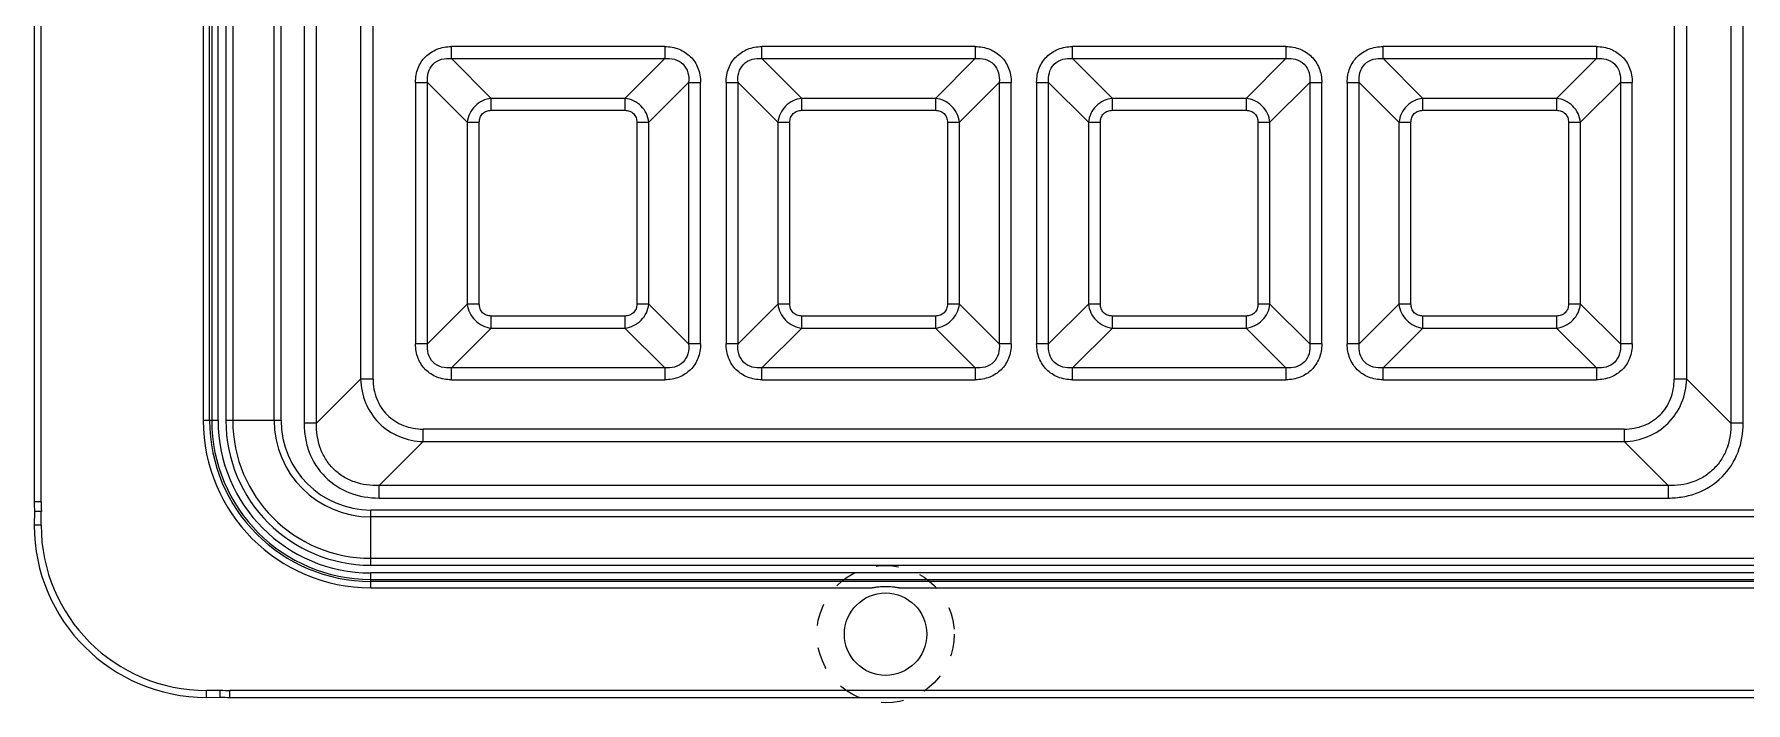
# Model space of a CAD drawing. Header units: millimetres. Extents: x -174 to 1895, y -261 to 458.
# Drawn here: x 1109.2 to 1233.8, y 134.1 to 182.8 of the extents above; entities that cross this region are included whole.
import ezdxf

# ---------------------------------------------------------------- set-up
doc = ezdxf.new("R2010")
doc.units = ezdxf.units.MM
doc.header["$LTSCALE"] = 16.335
doc.linetypes.add('HIDDEN', pattern=[0.2, 0.1, -0.1])
doc.layers.add('250', color=7, linetype='CONTINUOUS')

msp = doc.modelspace()

# ---------------------------------------------------------------- linework, layer by layer
at = {"layer": '250', "color": 7, "linetype": 'Continuous'}
for p, q in [((1109.224, 279.4), (1109.224, 148.75)), ((1109.727, 148.75), (1109.727, 279.4)), ((1121.529, 263.219), (1121.529, 154.679)), ((1121.996, 154.679), (1121.996, 263.219)), ((1122.145, 263.219), (1122.145, 154.679)), ((1122.612, 154.679), (1122.612, 263.219)), ((1123.176, 263.219), (1123.176, 154.679)), ((1123.679, 263.219), (1123.679, 154.679)), ((1126.694, 154.679), (1126.694, 263.219)), ((1127.196, 154.679), (1127.196, 263.219)), ((1128.867, 263.419), (1128.867, 154.479)), ((1129.778, 154.479), (1129.778, 263.419)), ((1232.752, 263.419), (1232.752, 154.479)), ((1233.663, 154.479), (1233.663, 263.419)), ((1132.986, 260.211), (1132.986, 157.687)), ((1133.897, 157.687), (1133.897, 260.211)), ((1228.633, 260.211), (1228.633, 157.687)), ((1229.544, 157.687), (1229.544, 260.211)), ((1139.598, 181.041), (1139.598, 181.911)), ((1155.134, 181.911), (1139.598, 181.911)), ((1139.598, 181.041), (1142.499, 178.14)), ((1139.598, 181.041), (1155.134, 181.041)), ((1152.233, 178.14), (1155.134, 181.041)), ((1155.134, 181.911), (1155.134, 181.041)), ((1162.211, 181.041), (1162.211, 181.911)), ((1177.746, 181.911), (1162.211, 181.911)), ((1162.211, 181.041), (1165.112, 178.14)), ((1162.211, 181.041), (1177.746, 181.041)), ((1174.845, 178.14), (1177.746, 181.041)), ((1177.746, 181.911), (1177.746, 181.041)), ((1184.823, 181.041), (1184.823, 181.911)), ((1200.359, 181.911), (1184.823, 181.911)), ((1184.823, 181.041), (1187.724, 178.14)), ((1184.823, 181.041), (1200.359, 181.041)), ((1197.458, 178.14), (1200.359, 181.041)), ((1200.359, 181.911), (1200.359, 181.041)), ((1207.436, 181.041), (1207.436, 181.911)), ((1222.971, 181.911), (1207.436, 181.911)), ((1207.436, 181.041), (1210.337, 178.14)), ((1207.436, 181.041), (1222.971, 181.041)), ((1220.07, 178.14), (1222.971, 181.041)), ((1222.971, 181.911), (1222.971, 181.041)), ((1136.987, 179.3), (1136.987, 160.247)), ((1136.987, 179.3), (1137.857, 179.3)), ((1137.857, 160.247), (1137.857, 179.3)), ((1140.759, 176.399), (1137.857, 179.3)), ((1156.875, 179.3), (1153.973, 176.399)), ((1156.875, 179.3), (1156.875, 160.247)), ((1156.875, 179.3), (1157.745, 179.3)), ((1157.745, 160.247), (1157.745, 179.3)), ((1159.6, 179.3), (1159.6, 160.247)), ((1159.6, 179.3), (1160.47, 179.3)), ((1160.47, 160.247), (1160.47, 179.3)), ((1163.371, 176.399), (1160.47, 179.3)), ((1179.487, 179.3), (1176.586, 176.399)), ((1179.487, 179.3), (1179.487, 160.247)), ((1179.487, 179.3), (1180.357, 179.3)), ((1180.357, 160.247), (1180.357, 179.3)), ((1182.212, 179.3), (1182.212, 160.247)), ((1182.212, 179.3), (1183.082, 179.3)), ((1183.082, 160.247), (1183.082, 179.3)), ((1185.984, 176.399), (1183.082, 179.3)), ((1202.1, 179.3), (1199.198, 176.399)), ((1202.1, 179.3), (1202.1, 160.247)), ((1202.1, 179.3), (1202.97, 179.3)), ((1202.97, 160.247), (1202.97, 179.3)), ((1204.825, 179.3), (1204.825, 160.247)), ((1204.825, 179.3), (1205.695, 179.3)), ((1205.695, 160.247), (1205.695, 179.3)), ((1208.596, 176.399), (1205.695, 179.3)), ((1224.712, 179.3), (1221.811, 176.399)), ((1224.712, 179.3), (1224.712, 160.247)), ((1224.712, 179.3), (1225.582, 179.3)), ((1225.582, 160.247), (1225.582, 179.3)), ((1142.499, 177.27), (1142.499, 178.14)), ((1152.233, 178.14), (1142.499, 178.14)), ((1142.499, 177.27), (1152.233, 177.27)), ((1152.233, 178.14), (1152.233, 177.27)), ((1165.112, 177.27), (1165.112, 178.14)), ((1174.845, 178.14), (1165.112, 178.14)), ((1165.112, 177.27), (1174.845, 177.27)), ((1174.845, 178.14), (1174.845, 177.27)), ((1187.724, 177.27), (1187.724, 178.14)), ((1197.458, 178.14), (1187.724, 178.14)), ((1187.724, 177.27), (1197.458, 177.27)), ((1197.458, 178.14), (1197.458, 177.27)), ((1210.337, 177.27), (1210.337, 178.14)), ((1220.07, 178.14), (1210.337, 178.14)), ((1210.337, 177.27), (1220.07, 177.27)), ((1220.07, 178.14), (1220.07, 177.27)), ((1140.759, 176.399), (1140.759, 163.148)), ((1140.759, 176.399), (1141.629, 176.399)), ((1141.629, 163.148), (1141.629, 176.399)), ((1153.103, 176.399), (1153.103, 163.148)), ((1153.103, 176.399), (1153.973, 176.399)), ((1153.973, 163.148), (1153.973, 176.399)), ((1163.371, 176.399), (1163.371, 163.148)), ((1163.371, 176.399), (1164.241, 176.399)), ((1164.241, 163.148), (1164.241, 176.399)), ((1175.716, 176.399), (1175.716, 163.148)), ((1175.716, 176.399), (1176.586, 176.399)), ((1176.586, 163.148), (1176.586, 176.399)), ((1185.984, 176.399), (1185.984, 163.148)), ((1185.984, 176.399), (1186.854, 176.399)), ((1186.854, 163.148), (1186.854, 176.399)), ((1198.328, 176.399), (1198.328, 163.148)), ((1198.328, 176.399), (1199.198, 176.399)), ((1199.198, 163.148), (1199.198, 176.399)), ((1208.596, 176.399), (1208.596, 163.148)), ((1208.596, 176.399), (1209.466, 176.399)), ((1209.466, 163.148), (1209.466, 176.399)), ((1220.941, 176.399), (1220.941, 163.148)), ((1220.941, 176.399), (1221.811, 176.399)), ((1221.811, 163.148), (1221.811, 176.399)), ((1137.857, 160.247), (1140.759, 163.148)), ((1141.629, 163.148), (1140.759, 163.148)), ((1142.499, 161.408), (1142.499, 162.278)), ((1152.233, 162.278), (1142.499, 162.278)), ((1152.233, 162.278), (1152.233, 161.408)), ((1153.973, 163.148), (1153.103, 163.148)), ((1153.973, 163.148), (1156.875, 160.247)), ((1160.47, 160.247), (1163.371, 163.148)), ((1164.241, 163.148), (1163.371, 163.148)), ((1165.112, 161.408), (1165.112, 162.278)), ((1174.845, 162.278), (1165.112, 162.278)), ((1174.845, 162.278), (1174.845, 161.408)), ((1176.586, 163.148), (1175.716, 163.148)), ((1176.586, 163.148), (1179.487, 160.247)), ((1183.082, 160.247), (1185.984, 163.148)), ((1186.854, 163.148), (1185.984, 163.148)), ((1187.724, 161.408), (1187.724, 162.278)), ((1197.458, 162.278), (1187.724, 162.278)), ((1197.458, 162.278), (1197.458, 161.408)), ((1199.198, 163.148), (1198.328, 163.148)), ((1199.198, 163.148), (1202.1, 160.247)), ((1205.695, 160.247), (1208.596, 163.148)), ((1209.466, 163.148), (1208.596, 163.148)), ((1210.337, 161.408), (1210.337, 162.278)), ((1220.07, 162.278), (1210.337, 162.278)), ((1220.07, 162.278), (1220.07, 161.408)), ((1221.811, 163.148), (1220.941, 163.148)), ((1221.811, 163.148), (1224.712, 160.247)), ((1142.499, 161.408), (1139.598, 158.506)), ((1142.499, 161.408), (1152.233, 161.408)), ((1155.134, 158.506), (1152.233, 161.408)), ((1165.112, 161.408), (1162.211, 158.506)), ((1165.112, 161.408), (1174.845, 161.408)), ((1177.746, 158.506), (1174.845, 161.408)), ((1187.724, 161.408), (1184.823, 158.506)), ((1187.724, 161.408), (1197.458, 161.408)), ((1200.359, 158.506), (1197.458, 161.408)), ((1210.337, 161.408), (1207.436, 158.506)), ((1210.337, 161.408), (1220.07, 161.408)), ((1222.971, 158.506), (1220.07, 161.408)), ((1137.857, 160.247), (1136.987, 160.247)), ((1157.745, 160.247), (1156.875, 160.247)), ((1160.47, 160.247), (1159.6, 160.247)), ((1180.357, 160.247), (1179.487, 160.247)), ((1183.082, 160.247), (1182.212, 160.247)), ((1202.97, 160.247), (1202.1, 160.247)), ((1205.695, 160.247), (1204.825, 160.247)), ((1225.582, 160.247), (1224.712, 160.247)), ((1139.598, 157.636), (1139.598, 158.506)), ((1155.134, 158.506), (1139.598, 158.506)), ((1155.134, 158.506), (1155.134, 157.636)), ((1162.211, 157.636), (1162.211, 158.506)), ((1177.746, 158.506), (1162.211, 158.506)), ((1177.746, 158.506), (1177.746, 157.636)), ((1184.823, 157.636), (1184.823, 158.506)), ((1200.359, 158.506), (1184.823, 158.506)), ((1200.359, 158.506), (1200.359, 157.636)), ((1207.436, 157.636), (1207.436, 158.506)), ((1222.971, 158.506), (1207.436, 158.506)), ((1222.971, 158.506), (1222.971, 157.636)), ((1129.778, 154.479), (1132.986, 157.687)), ((1133.897, 157.687), (1132.986, 157.687)), ((1139.598, 157.636), (1155.134, 157.636)), ((1162.211, 157.636), (1177.746, 157.636)), ((1184.823, 157.636), (1200.359, 157.636)), ((1207.436, 157.636), (1222.971, 157.636)), ((1229.544, 157.687), (1228.633, 157.687)), ((1229.544, 157.687), (1232.752, 154.479)), ((1122.612, 154.679), (1121.529, 154.679)), ((1127.196, 154.679), (1123.176, 154.679)), ((1129.778, 154.479), (1128.867, 154.479)), ((1137.54, 153.133), (1137.54, 154.043)), ((1224.99, 154.043), (1137.54, 154.043)), ((1224.99, 154.043), (1224.99, 153.133)), ((1233.663, 154.479), (1232.752, 154.479)), ((1137.54, 153.133), (1134.332, 149.925)), ((1137.54, 153.133), (1224.99, 153.133)), ((1228.198, 149.925), (1224.99, 153.133)), ((1134.332, 149.014), (1134.332, 149.925)), ((1228.198, 149.925), (1134.332, 149.925)), ((1228.198, 149.925), (1228.198, 149.014)), ((1109.727, 148.75), (1109.224, 148.75)), ((1134.332, 149.014), (1228.198, 149.014)), ((1109.233, 148.041), (1109.224, 147.041)), ((1109.727, 148.041), (1109.224, 148.041)), ((1109.727, 147.041), (1109.727, 148.041)), ((1133.729, 144.127), (1133.729, 148.147)), ((1334.28, 148.147), (1133.729, 148.147)), ((1334.28, 147.644), (1133.729, 147.644)), ((1109.727, 147.041), (1109.224, 147.041)), ((1133.729, 144.629), (1334.28, 144.629)), ((1133.729, 144.127), (1334.28, 144.127)), ((1133.729, 142.48), (1133.729, 143.562)), ((1334.281, 143.562), (1133.729, 143.562)), ((1133.728, 142.48), (1170.235, 142.48)), ((1133.729, 143.096), (1334.28, 143.096)), ((1334.28, 142.946), (1133.729, 142.946)), ((1172.195, 142.48), (1295.86, 142.48)), ((1121.769, 134.496), (1121.769, 134.999)), ((1122.769, 134.999), (1121.769, 134.999)), ((1122.769, 134.496), (1122.769, 134.999)), ((1123.478, 134.496), (1123.478, 134.999)), ((1344.578, 134.999), (1123.478, 134.999)), ((1121.769, 134.496), (1122.769, 134.505)), ((1123.478, 134.496), (1344.578, 134.496))]:
    msp.add_line(p, q, dxfattribs=at)
at = {"layer": '250', "color": 8, "linetype": 'HIDDEN'}
msp.add_circle((1171.215, 139.102), 5, dxfattribs=at)
at = {"layer": '250', "color": 7, "linetype": 'Continuous'}
msp.add_circle((1171.215, 139.102), 3, dxfattribs=at)
for centre, radius, start, end in [((1133.729, 154.679), 12.199, 180.00097, 269.99847), ((1133.729, 154.679), 11.733, 180, 270), ((1133.729, 154.679), 11.583, 180, 270), ((1133.729, 154.679), 11.117, 180.00097, 270.00007), ((1133.729, 154.679), 10.553, 180, 270), ((1133.729, 154.679), 10.05, 180, 270), ((1133.729, 154.679), 7.035, 180, 270), ((1133.729, 154.679), 6.532, 180, 270), ((1123.478, 148.75), 14.253, 180, 182.84751), ((1123.478, 148.75), 13.751, 180, 182.95348), ((1121.769, 147.041), 12.545, 180, 270), ((1121.769, 147.041), 12.042, 180, 270), ((1123.478, 148.75), 13.751, 267.04656, 270), ((1123.478, 148.75), 14.253, 267.15253, 270)]:
    msp.add_arc(centre, radius, start, end, dxfattribs=at)
for points, knots in [([(1136.987, 179.3), (1136.987, 179.656), (1137.105, 180.351), (1137.671, 181.227), (1138.547, 181.794), (1139.242, 181.911), (1139.598, 181.911)], [0, 0, 0, 0, 0.2598139, 0.5, 0.7401861, 1, 1, 1, 1]), ([(1137.857, 179.3), (1137.836, 179.537), (1137.86, 180.024), (1138.217, 180.681), (1138.875, 181.04), (1139.361, 181.062), (1139.598, 181.041)], [0, 0, 0, 0, 0.2498126, 0.500004, 0.7502083, 1, 1, 1, 1]), ([(1155.134, 181.911), (1155.49, 181.911), (1156.185, 181.794), (1157.061, 181.227), (1157.627, 180.351), (1157.745, 179.656), (1157.745, 179.3)], [0, 0, 0, 0, 0.2598139, 0.5, 0.7401861, 1, 1, 1, 1]), ([(1155.134, 181.041), (1155.371, 181.062), (1155.857, 181.038), (1156.515, 180.681), (1156.873, 180.024), (1156.896, 179.537), (1156.875, 179.3)], [0, 0, 0, 0, 0.2498129, 0.5000047, 0.7502094, 1, 1, 1, 1]), ([(1159.6, 179.3), (1159.6, 179.656), (1159.717, 180.351), (1160.284, 181.227), (1161.16, 181.794), (1161.855, 181.911), (1162.211, 181.911)], [0, 0, 0, 0, 0.2598139, 0.5, 0.7401861, 1, 1, 1, 1]), ([(1160.47, 179.3), (1160.448, 179.537), (1160.473, 180.024), (1160.83, 180.681), (1161.487, 181.04), (1161.974, 181.062), (1162.211, 181.041)], [0, 0, 0, 0, 0.2498126, 0.500004, 0.7502083, 1, 1, 1, 1]), ([(1177.746, 181.911), (1178.102, 181.911), (1178.797, 181.794), (1179.673, 181.227), (1180.24, 180.351), (1180.357, 179.656), (1180.357, 179.3)], [0, 0, 0, 0, 0.2598139, 0.5, 0.7401861, 1, 1, 1, 1]), ([(1177.746, 181.041), (1177.983, 181.062), (1178.47, 181.038), (1179.128, 180.681), (1179.486, 180.024), (1179.508, 179.537), (1179.487, 179.3)], [0, 0, 0, 0, 0.2498129, 0.5000047, 0.7502094, 1, 1, 1, 1]), ([(1182.212, 179.3), (1182.212, 179.656), (1182.33, 180.351), (1182.896, 181.227), (1183.772, 181.794), (1184.467, 181.911), (1184.823, 181.911)], [0, 0, 0, 0, 0.2598139, 0.5, 0.7401861, 1, 1, 1, 1]), ([(1183.082, 179.3), (1183.061, 179.537), (1183.085, 180.024), (1183.442, 180.681), (1184.1, 181.04), (1184.586, 181.062), (1184.823, 181.041)], [0, 0, 0, 0, 0.2498126, 0.500004, 0.7502083, 1, 1, 1, 1]), ([(1200.359, 181.911), (1200.715, 181.911), (1201.41, 181.794), (1202.286, 181.227), (1202.852, 180.351), (1202.97, 179.656), (1202.97, 179.3)], [0, 0, 0, 0, 0.2598139, 0.5, 0.7401861, 1, 1, 1, 1]), ([(1200.359, 181.041), (1200.596, 181.062), (1201.082, 181.038), (1201.74, 180.681), (1202.098, 180.024), (1202.121, 179.537), (1202.1, 179.3)], [0, 0, 0, 0, 0.2498129, 0.5000047, 0.7502094, 1, 1, 1, 1]), ([(1204.825, 179.3), (1204.825, 179.656), (1204.942, 180.351), (1205.509, 181.227), (1206.385, 181.794), (1207.08, 181.911), (1207.436, 181.911)], [0, 0, 0, 0, 0.2598139, 0.5, 0.7401861, 1, 1, 1, 1]), ([(1205.695, 179.3), (1205.673, 179.537), (1205.698, 180.024), (1206.055, 180.681), (1206.712, 181.04), (1207.199, 181.062), (1207.436, 181.041)], [0, 0, 0, 0, 0.2498126, 0.500004, 0.7502083, 1, 1, 1, 1]), ([(1222.971, 181.911), (1223.327, 181.911), (1224.022, 181.794), (1224.898, 181.227), (1225.465, 180.351), (1225.582, 179.656), (1225.582, 179.3)], [0, 0, 0, 0, 0.2598139, 0.5, 0.7401861, 1, 1, 1, 1]), ([(1222.971, 181.041), (1223.208, 181.062), (1223.695, 181.038), (1224.353, 180.681), (1224.711, 180.024), (1224.733, 179.537), (1224.712, 179.3)], [0, 0, 0, 0, 0.2498129, 0.5000047, 0.7502094, 1, 1, 1, 1]), ([(1142.499, 178.14), (1142.281, 178.116), (1141.847, 177.993), (1141.296, 177.602), (1140.905, 177.052), (1140.782, 176.618), (1140.759, 176.399)], [0, 0, 0, 0, 0.2488089, 0.5000046, 0.7512022, 1, 1, 1, 1]), ([(1141.629, 176.399), (1141.634, 176.514), (1141.664, 176.745), (1141.854, 177.045), (1142.154, 177.234), (1142.385, 177.267), (1142.499, 177.27)], [0, 0, 0, 0, 0.2504754, 0.5001884, 0.7499155, 1, 1, 1, 1]), ([(1153.973, 176.399), (1153.95, 176.618), (1153.827, 177.052), (1153.436, 177.602), (1152.885, 177.993), (1152.451, 178.116), (1152.233, 178.14)], [0, 0, 0, 0, 0.2488094, 0.5000048, 0.7512021, 1, 1, 1, 1]), ([(1152.233, 177.27), (1152.347, 177.265), (1152.579, 177.234), (1152.879, 177.045), (1153.067, 176.745), (1153.1, 176.514), (1153.103, 176.399)], [0, 0, 0, 0, 0.2504754, 0.5001884, 0.7499155, 1, 1, 1, 1]), ([(1165.112, 178.14), (1164.893, 178.116), (1164.459, 177.993), (1163.909, 177.602), (1163.518, 177.052), (1163.395, 176.618), (1163.371, 176.399)], [0, 0, 0, 0, 0.2488089, 0.5000046, 0.7512022, 1, 1, 1, 1]), ([(1164.241, 176.399), (1164.246, 176.514), (1164.277, 176.745), (1164.466, 177.045), (1164.766, 177.234), (1164.997, 177.267), (1165.112, 177.27)], [0, 0, 0, 0, 0.2504754, 0.5001884, 0.7499155, 1, 1, 1, 1]), ([(1176.586, 176.399), (1176.563, 176.618), (1176.439, 177.052), (1176.048, 177.602), (1175.498, 177.993), (1175.064, 178.116), (1174.845, 178.14)], [0, 0, 0, 0, 0.2488094, 0.5000048, 0.7512021, 1, 1, 1, 1]), ([(1174.845, 177.27), (1174.96, 177.265), (1175.191, 177.234), (1175.491, 177.045), (1175.68, 176.745), (1175.713, 176.514), (1175.716, 176.399)], [0, 0, 0, 0, 0.2504754, 0.5001884, 0.7499155, 1, 1, 1, 1]), ([(1187.724, 178.14), (1187.506, 178.116), (1187.072, 177.993), (1186.521, 177.602), (1186.13, 177.052), (1186.007, 176.618), (1185.984, 176.399)], [0, 0, 0, 0, 0.2488089, 0.5000046, 0.7512022, 1, 1, 1, 1]), ([(1186.854, 176.399), (1186.859, 176.514), (1186.889, 176.745), (1187.079, 177.045), (1187.379, 177.234), (1187.61, 177.267), (1187.724, 177.27)], [0, 0, 0, 0, 0.2504754, 0.5001884, 0.7499155, 1, 1, 1, 1]), ([(1199.198, 176.399), (1199.175, 176.618), (1199.052, 177.052), (1198.661, 177.602), (1198.11, 177.993), (1197.676, 178.116), (1197.458, 178.14)], [0, 0, 0, 0, 0.2488094, 0.5000048, 0.7512021, 1, 1, 1, 1]), ([(1197.458, 177.27), (1197.572, 177.265), (1197.804, 177.234), (1198.104, 177.045), (1198.292, 176.745), (1198.325, 176.514), (1198.328, 176.399)], [0, 0, 0, 0, 0.2504754, 0.5001884, 0.7499155, 1, 1, 1, 1]), ([(1210.337, 178.14), (1210.118, 178.116), (1209.684, 177.993), (1209.134, 177.602), (1208.743, 177.052), (1208.62, 176.618), (1208.596, 176.399)], [0, 0, 0, 0, 0.2488089, 0.5000046, 0.7512022, 1, 1, 1, 1]), ([(1209.466, 176.399), (1209.471, 176.514), (1209.502, 176.745), (1209.691, 177.045), (1209.991, 177.234), (1210.222, 177.267), (1210.337, 177.27)], [0, 0, 0, 0, 0.2504754, 0.5001884, 0.7499155, 1, 1, 1, 1]), ([(1221.811, 176.399), (1221.788, 176.618), (1221.664, 177.052), (1221.273, 177.602), (1220.723, 177.993), (1220.289, 178.116), (1220.07, 178.14)], [0, 0, 0, 0, 0.2488094, 0.5000048, 0.7512021, 1, 1, 1, 1]), ([(1220.07, 177.27), (1220.185, 177.265), (1220.416, 177.234), (1220.716, 177.045), (1220.905, 176.745), (1220.938, 176.514), (1220.941, 176.399)], [0, 0, 0, 0, 0.2504754, 0.5001884, 0.7499155, 1, 1, 1, 1]), ([(1140.759, 163.148), (1140.782, 162.93), (1140.905, 162.496), (1141.296, 161.945), (1141.847, 161.554), (1142.281, 161.431), (1142.499, 161.408)], [0, 0, 0, 0, 0.2488089, 0.5000046, 0.7512022, 1, 1, 1, 1]), ([(1142.499, 162.278), (1142.385, 162.283), (1142.153, 162.313), (1141.853, 162.503), (1141.665, 162.802), (1141.632, 163.034), (1141.629, 163.148)], [0, 0, 0, 0, 0.2504754, 0.5001884, 0.7499155, 1, 1, 1, 1]), ([(1153.103, 163.148), (1153.098, 163.034), (1153.068, 162.802), (1152.878, 162.502), (1152.578, 162.314), (1152.347, 162.281), (1152.233, 162.278)], [0, 0, 0, 0, 0.2504754, 0.5001884, 0.7499155, 1, 1, 1, 1]), ([(1152.233, 161.408), (1152.451, 161.431), (1152.885, 161.554), (1153.436, 161.945), (1153.827, 162.496), (1153.95, 162.93), (1153.973, 163.148)], [0, 0, 0, 0, 0.2488089, 0.5000044, 0.7512017, 1, 1, 1, 1]), ([(1163.371, 163.148), (1163.394, 162.93), (1163.518, 162.496), (1163.909, 161.945), (1164.459, 161.554), (1164.893, 161.431), (1165.112, 161.408)], [0, 0, 0, 0, 0.2488089, 0.5000046, 0.7512022, 1, 1, 1, 1]), ([(1165.112, 162.278), (1164.997, 162.283), (1164.766, 162.313), (1164.466, 162.503), (1164.277, 162.802), (1164.244, 163.034), (1164.241, 163.148)], [0, 0, 0, 0, 0.2504754, 0.5001884, 0.7499155, 1, 1, 1, 1]), ([(1175.716, 163.148), (1175.711, 163.034), (1175.68, 162.802), (1175.491, 162.502), (1175.191, 162.314), (1174.96, 162.281), (1174.845, 162.278)], [0, 0, 0, 0, 0.2504754, 0.5001884, 0.7499155, 1, 1, 1, 1]), ([(1174.845, 161.408), (1175.064, 161.431), (1175.498, 161.554), (1176.048, 161.945), (1176.439, 162.496), (1176.562, 162.93), (1176.586, 163.148)], [0, 0, 0, 0, 0.2488089, 0.5000044, 0.7512017, 1, 1, 1, 1]), ([(1185.984, 163.148), (1186.007, 162.93), (1186.13, 162.496), (1186.521, 161.945), (1187.072, 161.554), (1187.506, 161.431), (1187.724, 161.408)], [0, 0, 0, 0, 0.2488089, 0.5000046, 0.7512022, 1, 1, 1, 1]), ([(1187.724, 162.278), (1187.61, 162.283), (1187.378, 162.313), (1187.078, 162.503), (1186.89, 162.802), (1186.857, 163.034), (1186.854, 163.148)], [0, 0, 0, 0, 0.2504754, 0.5001884, 0.7499155, 1, 1, 1, 1]), ([(1198.328, 163.148), (1198.323, 163.034), (1198.293, 162.802), (1198.103, 162.502), (1197.803, 162.314), (1197.572, 162.281), (1197.458, 162.278)], [0, 0, 0, 0, 0.2504754, 0.5001884, 0.7499155, 1, 1, 1, 1]), ([(1197.458, 161.408), (1197.676, 161.431), (1198.11, 161.554), (1198.661, 161.945), (1199.052, 162.496), (1199.175, 162.93), (1199.198, 163.148)], [0, 0, 0, 0, 0.2488089, 0.5000044, 0.7512017, 1, 1, 1, 1]), ([(1208.596, 163.148), (1208.619, 162.93), (1208.743, 162.496), (1209.134, 161.945), (1209.684, 161.554), (1210.118, 161.431), (1210.337, 161.408)], [0, 0, 0, 0, 0.2488089, 0.5000046, 0.7512022, 1, 1, 1, 1]), ([(1210.337, 162.278), (1210.222, 162.283), (1209.991, 162.313), (1209.691, 162.503), (1209.502, 162.802), (1209.469, 163.034), (1209.466, 163.148)], [0, 0, 0, 0, 0.2504754, 0.5001884, 0.7499155, 1, 1, 1, 1]), ([(1220.941, 163.148), (1220.936, 163.034), (1220.905, 162.802), (1220.716, 162.502), (1220.416, 162.314), (1220.185, 162.281), (1220.07, 162.278)], [0, 0, 0, 0, 0.2504754, 0.5001884, 0.7499155, 1, 1, 1, 1]), ([(1220.07, 161.408), (1220.289, 161.431), (1220.723, 161.554), (1221.273, 161.945), (1221.664, 162.496), (1221.787, 162.93), (1221.811, 163.148)], [0, 0, 0, 0, 0.2488094, 0.5000048, 0.7512021, 1, 1, 1, 1]), ([(1139.598, 157.636), (1139.242, 157.636), (1138.547, 157.754), (1137.671, 158.32), (1137.105, 159.196), (1136.987, 159.891), (1136.987, 160.247)], [0, 0, 0, 0, 0.2598139, 0.5, 0.7401861, 1, 1, 1, 1]), ([(1139.598, 158.506), (1139.361, 158.485), (1138.875, 158.509), (1138.217, 158.866), (1137.859, 159.524), (1137.836, 160.01), (1137.857, 160.247)], [0, 0, 0, 0, 0.2498126, 0.500004, 0.7502083, 1, 1, 1, 1]), ([(1156.875, 160.247), (1156.896, 160.01), (1156.872, 159.524), (1156.515, 158.866), (1155.857, 158.508), (1155.371, 158.485), (1155.134, 158.506)], [0, 0, 0, 0, 0.2498116, 0.5000034, 0.750208, 1, 1, 1, 1]), ([(1157.745, 160.247), (1157.745, 159.891), (1157.627, 159.196), (1157.061, 158.32), (1156.185, 157.754), (1155.49, 157.636), (1155.134, 157.636)], [0, 0, 0, 0, 0.2598139, 0.5, 0.7401861, 1, 1, 1, 1]), ([(1162.211, 157.636), (1161.855, 157.636), (1161.16, 157.754), (1160.284, 158.32), (1159.717, 159.196), (1159.6, 159.891), (1159.6, 160.247)], [0, 0, 0, 0, 0.2598139, 0.5, 0.7401861, 1, 1, 1, 1]), ([(1162.211, 158.506), (1161.974, 158.485), (1161.487, 158.509), (1160.829, 158.866), (1160.471, 159.524), (1160.449, 160.01), (1160.47, 160.247)], [0, 0, 0, 0, 0.2498126, 0.500004, 0.7502083, 1, 1, 1, 1]), ([(1179.487, 160.247), (1179.509, 160.01), (1179.484, 159.524), (1179.127, 158.866), (1178.47, 158.508), (1177.983, 158.485), (1177.746, 158.506)], [0, 0, 0, 0, 0.2498116, 0.5000034, 0.750208, 1, 1, 1, 1]), ([(1180.357, 160.247), (1180.357, 159.891), (1180.24, 159.196), (1179.673, 158.32), (1178.797, 157.754), (1178.102, 157.636), (1177.746, 157.636)], [0, 0, 0, 0, 0.2598139, 0.5, 0.7401861, 1, 1, 1, 1]), ([(1184.823, 157.636), (1184.467, 157.636), (1183.772, 157.754), (1182.896, 158.32), (1182.33, 159.196), (1182.212, 159.891), (1182.212, 160.247)], [0, 0, 0, 0, 0.2598139, 0.5, 0.7401861, 1, 1, 1, 1]), ([(1184.823, 158.506), (1184.586, 158.485), (1184.1, 158.509), (1183.442, 158.866), (1183.084, 159.524), (1183.061, 160.01), (1183.082, 160.247)], [0, 0, 0, 0, 0.2498126, 0.500004, 0.7502083, 1, 1, 1, 1]), ([(1202.1, 160.247), (1202.121, 160.01), (1202.097, 159.524), (1201.74, 158.866), (1201.082, 158.508), (1200.596, 158.485), (1200.359, 158.506)], [0, 0, 0, 0, 0.2498116, 0.5000034, 0.750208, 1, 1, 1, 1]), ([(1202.97, 160.247), (1202.97, 159.891), (1202.852, 159.196), (1202.286, 158.32), (1201.41, 157.754), (1200.715, 157.636), (1200.359, 157.636)], [0, 0, 0, 0, 0.2598139, 0.5, 0.7401861, 1, 1, 1, 1]), ([(1207.436, 157.636), (1207.08, 157.636), (1206.385, 157.754), (1205.509, 158.32), (1204.942, 159.196), (1204.825, 159.891), (1204.825, 160.247)], [0, 0, 0, 0, 0.2598139, 0.5, 0.7401861, 1, 1, 1, 1]), ([(1207.436, 158.506), (1207.199, 158.485), (1206.712, 158.509), (1206.054, 158.866), (1205.696, 159.524), (1205.674, 160.01), (1205.695, 160.247)], [0, 0, 0, 0, 0.2498126, 0.500004, 0.7502083, 1, 1, 1, 1]), ([(1224.712, 160.247), (1224.734, 160.01), (1224.709, 159.524), (1224.352, 158.866), (1223.695, 158.508), (1223.208, 158.485), (1222.971, 158.506)], [0, 0, 0, 0, 0.2498129, 0.5000047, 0.7502094, 1, 1, 1, 1]), ([(1225.582, 160.247), (1225.582, 159.891), (1225.465, 159.196), (1224.898, 158.32), (1224.022, 157.754), (1223.327, 157.636), (1222.971, 157.636)], [0, 0, 0, 0, 0.2598139, 0.5, 0.7401861, 1, 1, 1, 1]), ([(1132.986, 157.687), (1133.003, 157.097), (1133.246, 155.91), (1134.249, 154.395), (1135.764, 153.393), (1136.951, 153.15), (1137.54, 153.133)], [0, 0, 0, 0, 0.2499806, 0.5000386, 0.7500725, 1, 1, 1, 1]), ([(1133.897, 157.687), (1133.897, 157.199), (1134.068, 156.233), (1134.854, 155.001), (1136.087, 154.214), (1137.052, 154.043), (1137.54, 154.043)], [0, 0, 0, 0, 0.2557075, 0.5, 0.7442925, 1, 1, 1, 1]), ([(1224.99, 154.043), (1225.478, 154.043), (1226.444, 154.214), (1227.676, 155.001), (1228.463, 156.233), (1228.633, 157.199), (1228.633, 157.687)], [0, 0, 0, 0, 0.2557075, 0.5, 0.7442925, 1, 1, 1, 1]), ([(1224.99, 153.133), (1225.58, 153.15), (1226.766, 153.393), (1228.281, 154.396), (1229.284, 155.911), (1229.527, 157.097), (1229.544, 157.687)], [0, 0, 0, 0, 0.2499806, 0.5000386, 0.7500725, 1, 1, 1, 1]), ([(1128.867, 154.479), (1128.875, 154.119), (1128.934, 153.399), (1129.3, 152.003), (1130.307, 150.453), (1132.163, 149.245), (1133.616, 149.028), (1134.332, 149.014)], [0, 0, 0, 0, 0.1254866, 0.2508419, 0.5005096, 0.7500855, 1, 1, 1, 1]), ([(1134.332, 149.925), (1133.729, 149.906), (1132.801, 150.03), (1131.701, 150.557), (1130.981, 151.129), (1130.41, 151.848), (1129.884, 152.948), (1129.759, 153.875), (1129.778, 154.479)], [0, 0, 0, 0, 0.2493586, 0.3746953, 0.5000861, 0.6254884, 0.7507562, 1, 1, 1, 1]), ([(1228.198, 149.014), (1228.558, 149.022), (1229.278, 149.08), (1230.673, 149.447), (1232.224, 150.453), (1233.432, 152.31), (1233.649, 153.762), (1233.663, 154.479)], [0, 0, 0, 0, 0.1254866, 0.2508419, 0.5005096, 0.7500855, 1, 1, 1, 1]), ([(1232.752, 154.479), (1232.771, 153.875), (1232.647, 152.948), (1232.12, 151.848), (1231.548, 151.128), (1230.828, 150.556), (1229.728, 150.03), (1228.801, 149.905), (1228.198, 149.925)], [0, 0, 0, 0, 0.2493586, 0.3746953, 0.5000861, 0.6254884, 0.7507562, 1, 1, 1, 1]), ([(1171.215, 142.551), (1171.133, 142.551), (1170.969, 142.546), (1170.723, 142.539), (1170.479, 142.509), (1170.317, 142.48), (1170.235, 142.48)], [0, 0, 0, 0, 0.2499663, 0.5000182, 0.7501972, 1, 1, 1, 1]), ([(1172.195, 142.48), (1172.113, 142.48), (1171.951, 142.509), (1171.707, 142.539), (1171.461, 142.546), (1171.297, 142.551), (1171.215, 142.551)], [0, 0, 0, 0, 0.2498029, 0.4999818, 0.7500337, 1, 1, 1, 1])]:
    msp.add_open_spline(points, degree=3, knots=knots, dxfattribs=at)

doc.saveas('drawing.dxf')
